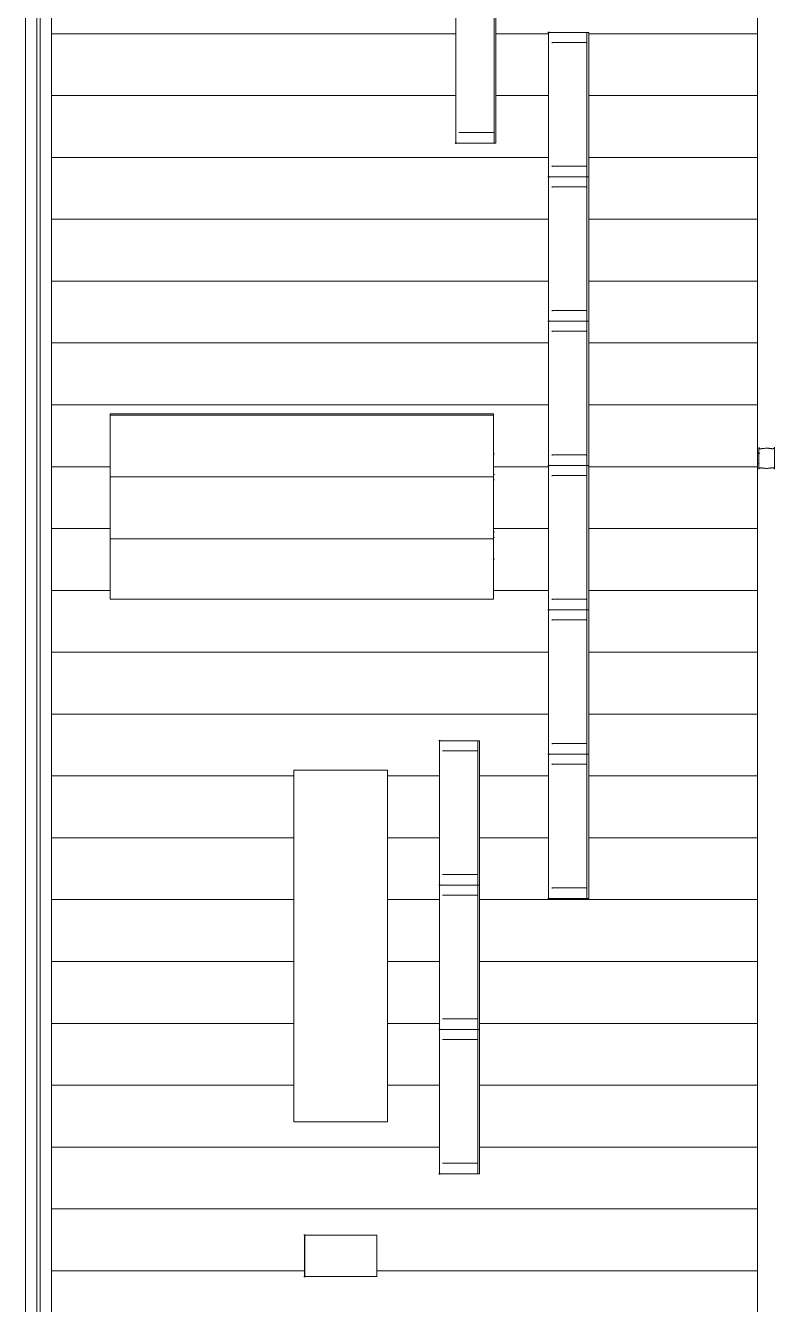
# Model space of a CAD drawing. Header units: millimetres. Extents: x 0 to 1189, y 0 to 841.
# Drawn here: x 546.3 to 619, y 506.7 to 630.7 of the extents above; entities that cross this region are included whole.
import ezdxf

# ---------------------------------------------------------------- set-up
doc = ezdxf.new("R2010")
doc.units = ezdxf.units.MM

msp = doc.modelspace()

# ---------------------------------------------------------------- hatches: boundary and pattern name
h = msp.add_hatch(color=7)
h.dxf.hatch_style = 2
h.paths.add_polyline_path([(597.046912, 630.121733), (596.98335, 630.095296), (596.956912, 630.031733), (596.98335, 629.968171), (597.046912, 629.941733), (597.059912, 629.941733), (597.123475, 629.968171), (597.149912, 630.031733), (597.123475, 630.095296), (597.059912, 630.121733)])
h = msp.add_hatch(color=7)
h.dxf.hatch_style = 2
h.paths.add_polyline_path([(588.052898, 619.220717), (588.116461, 619.247154), (588.142899, 619.310717), (588.116461, 619.374279), (588.052898, 619.400717), (588.039898, 619.400717), (587.976336, 619.374279), (587.949898, 619.310717), (587.976336, 619.247154), (588.039898, 619.220717)])
h = msp.add_hatch(color=7)
h.dxf.hatch_style = 2
h.paths.add_polyline_path([(597.046912, 616.121712), (596.98335, 616.095274), (596.956912, 616.031712), (596.98335, 615.968149), (597.046912, 615.941712), (597.059912, 615.941712), (597.123475, 615.968149), (597.149912, 616.031712), (597.123475, 616.095274), (597.059912, 616.121712)])
h = msp.add_hatch(color=7)
h.dxf.hatch_style = 2
h.paths.add_polyline_path([(597.059912, 615.941712), (597.123475, 615.968149), (597.149912, 616.031712), (597.123475, 616.095274), (597.059912, 616.121712), (597.046912, 616.121712), (596.98335, 616.095274), (596.956912, 616.031712), (596.98335, 615.968149), (597.046912, 615.941712)])
h = msp.add_hatch(color=7)
h.dxf.hatch_style = 2
h.paths.add_polyline_path([(597.046912, 602.121691), (596.98335, 602.095253), (596.956912, 602.03169), (596.98335, 601.968128), (597.046912, 601.94169), (597.059912, 601.94169), (597.123475, 601.968128), (597.149912, 602.03169), (597.123475, 602.095253), (597.059912, 602.121691)])
h = msp.add_hatch(color=7)
h.dxf.hatch_style = 2
h.paths.add_polyline_path([(597.059912, 601.94169), (597.123475, 601.968128), (597.149912, 602.03169), (597.123475, 602.095253), (597.059912, 602.121691), (597.046912, 602.121691), (596.98335, 602.095253), (596.956912, 602.03169), (596.98335, 601.968128), (597.046912, 601.94169)])
h = msp.add_hatch(color=7)
h.dxf.hatch_style = 2
h.paths.add_polyline_path([(617.439943, 589.321671), (617.376381, 589.295234), (617.349943, 589.231671), (617.376381, 589.168108), (617.439943, 589.141671), (617.452943, 589.141671), (617.516506, 589.168108), (617.542943, 589.231671), (617.516506, 589.295234), (617.452943, 589.321671)])
h = msp.add_hatch(color=7)
h.dxf.hatch_style = 2
h.paths.add_polyline_path([(597.059912, 587.941669), (597.123475, 587.968106), (597.149912, 588.031669), (597.123475, 588.095232), (597.059912, 588.121669), (597.046912, 588.121669), (596.98335, 588.095232), (596.956912, 588.031669), (596.98335, 587.968106), (597.046912, 587.941669)])
h = msp.add_hatch(color=7)
h.dxf.hatch_style = 2
h.paths.add_polyline_path([(597.046912, 588.121669), (596.98335, 588.095232), (596.956912, 588.031669), (596.98335, 587.968106), (597.046912, 587.941669), (597.059912, 587.941669), (597.123475, 587.968106), (597.149912, 588.031669), (597.123475, 588.095232), (597.059912, 588.121669)])
h = msp.add_hatch(color=7)
h.dxf.hatch_style = 2
h.paths.add_polyline_path([(597.046912, 574.121648), (596.98335, 574.09521), (596.956912, 574.031648), (596.98335, 573.968085), (597.046912, 573.941648), (597.059912, 573.941648), (597.123475, 573.968085), (597.149912, 574.031648), (597.123475, 574.09521), (597.059912, 574.121648)])
h = msp.add_hatch(color=7)
h.dxf.hatch_style = 2
h.paths.add_polyline_path([(597.059912, 573.941648), (597.123475, 573.968085), (597.149912, 574.031648), (597.123475, 574.09521), (597.059912, 574.121648), (597.046912, 574.121648), (596.98335, 574.09521), (596.956912, 574.031648), (596.98335, 573.968085), (597.046912, 573.941648)])
h = msp.add_hatch(color=7)
h.dxf.hatch_style = 2
h.paths.add_polyline_path([(586.453896, 561.426628), (586.390333, 561.400191), (586.363896, 561.336628), (586.390333, 561.273066), (586.453896, 561.246628), (586.466896, 561.246628), (586.530459, 561.273066), (586.556896, 561.336628), (586.530459, 561.400191), (586.466896, 561.426628)])
h = msp.add_hatch(color=7)
h.dxf.hatch_style = 2
h.paths.add_polyline_path([(597.046912, 560.121626), (596.98335, 560.095189), (596.956912, 560.031626), (596.98335, 559.968064), (597.046912, 559.941626), (597.059912, 559.941626), (597.123475, 559.968064), (597.149912, 560.031626), (597.123475, 560.095189), (597.059912, 560.121626)])
h = msp.add_hatch(color=7)
h.dxf.hatch_style = 2
h.paths.add_polyline_path([(597.059912, 559.941626), (597.123475, 559.968064), (597.149912, 560.031626), (597.123475, 560.095189), (597.059912, 560.121626), (597.046912, 560.121626), (596.98335, 560.095189), (596.956912, 560.031626), (596.98335, 559.968064), (597.046912, 559.941626)])
h = msp.add_hatch(color=7)
h.dxf.hatch_style = 2
h.paths.add_polyline_path([(586.453896, 547.426607), (586.390333, 547.400169), (586.363896, 547.336607), (586.390333, 547.273044), (586.453896, 547.246607), (586.466896, 547.246607), (586.530459, 547.273044), (586.556896, 547.336607), (586.530459, 547.400169), (586.466896, 547.426607)])
h = msp.add_hatch(color=7)
h.dxf.hatch_style = 2
h.paths.add_polyline_path([(586.466896, 547.246607), (586.530459, 547.273044), (586.556896, 547.336607), (586.530459, 547.400169), (586.466896, 547.426607), (586.453896, 547.426607), (586.390333, 547.400169), (586.363896, 547.336607), (586.390333, 547.273044), (586.453896, 547.246607)])
h = msp.add_hatch(color=7)
h.dxf.hatch_style = 2
h.paths.add_polyline_path([(597.059912, 545.941605), (597.123475, 545.968042), (597.149912, 546.031605), (597.123475, 546.095168), (597.059912, 546.121605), (597.046912, 546.121605), (596.98335, 546.095168), (596.956912, 546.031605), (596.98335, 545.968042), (597.046912, 545.941605)])
h = msp.add_hatch(color=7)
h.dxf.hatch_style = 2
h.paths.add_polyline_path([(586.453896, 533.426586), (586.390333, 533.400148), (586.363896, 533.336586), (586.390333, 533.273023), (586.453896, 533.246585), (586.466896, 533.246585), (586.530459, 533.273023), (586.556896, 533.336586), (586.530459, 533.400148), (586.466896, 533.426586)])
h = msp.add_hatch(color=7)
h.dxf.hatch_style = 2
h.paths.add_polyline_path([(586.466896, 533.246585), (586.530459, 533.273023), (586.556896, 533.336586), (586.530459, 533.400148), (586.466896, 533.426586), (586.453896, 533.426586), (586.390333, 533.400148), (586.363896, 533.336586), (586.390333, 533.273023), (586.453896, 533.246585)])
h = msp.add_hatch(color=7)
h.dxf.hatch_style = 2
h.paths.add_polyline_path([(586.466896, 519.246564), (586.530459, 519.273002), (586.556896, 519.336564), (586.530459, 519.400127), (586.466896, 519.426564), (586.453896, 519.426564), (586.390333, 519.400127), (586.363896, 519.336564), (586.390333, 519.273002), (586.453896, 519.246564)])
h = msp.add_hatch(color=7)
h.dxf.hatch_style = 2
h.paths.add_polyline_path([(573.372876, 513.461555), (573.309313, 513.435118), (573.282876, 513.371555), (573.309313, 513.307992), (573.372876, 513.281555), (573.382876, 513.281555), (573.446439, 513.307992), (573.472876, 513.371555), (573.446439, 513.435118), (573.382876, 513.461555)])
h = msp.add_hatch(color=7)
h.dxf.hatch_style = 2
h.paths.add_polyline_path([(573.382876, 509.281549), (573.446439, 509.307986), (573.472876, 509.371549), (573.446439, 509.435111), (573.382876, 509.461549), (573.372876, 509.461549), (573.309313, 509.435111), (573.282876, 509.371549), (573.309313, 509.307986), (573.372876, 509.281549)])

# ---------------------------------------------------------------- linework, layer by layer
at = {"color": 7, "lineweight": 0}
for points in [[(546.301835, 724.509878), (546.301835, 466.837484)], [(547.381836, 724.509878), (547.381836, 466.837484)], [(547.721837, 466.837484), (547.721837, 724.509878)], [(548.802838, 724.509878), (548.802838, 466.837484)], [(617.326943, 497.578531), (617.326943, 724.509878)], [(588.039898, 619.310717), (588.039898, 633.310738)], [(591.752904, 633.310738), (591.752904, 619.310717)], [(591.931904, 619.310717), (591.931904, 633.310738)], [(588.039898, 629.921733), (548.802838, 629.921733)], [(597.046912, 629.921733), (591.931904, 629.921733)], [(597.046912, 616.031712), (597.046912, 630.031733)], [(597.218912, 630.031733), (597.059912, 630.031733)], [(597.218912, 630.031733), (597.311913, 630.031733)], [(597.311913, 630.031733), (597.389913, 630.031733)], [(600.761918, 629.058732), (597.352913, 629.058732)], [(597.352913, 629.046732), (597.414913, 629.046732)], [(597.389913, 630.031733), (600.720918, 630.031733)], [(600.695918, 629.046732), (600.761918, 629.046732)], [(600.720918, 630.031733), (600.751918, 630.031733)], [(600.759918, 630.031733), (600.759918, 616.031712)], [(600.910918, 630.031733), (600.759918, 630.031733)], [(600.910918, 630.031733), (600.938918, 630.031733)], [(600.938918, 616.031712), (600.938918, 630.031733)], [(617.326943, 629.921733), (600.938918, 629.921733)], [(588.039898, 623.921724), (548.802838, 623.921724)], [(597.046912, 623.921724), (591.931904, 623.921724)], [(617.326943, 623.921724), (600.938918, 623.921724)], [(591.754904, 620.337718), (588.345899, 620.337718)], [(588.345899, 620.325718), (588.407899, 620.325718)], [(591.688904, 620.325718), (591.754904, 620.325718)], [(588.052898, 619.310717), (588.211899, 619.310717)], [(588.304899, 619.310717), (588.211899, 619.310717)], [(588.382899, 619.310717), (588.304899, 619.310717)], [(591.713904, 619.310717), (588.382899, 619.310717)], [(591.744904, 619.310717), (591.713904, 619.310717)], [(591.752904, 619.310717), (591.904904, 619.310717)], [(591.931904, 619.310717), (591.904904, 619.310717)], [(597.046912, 617.921715), (548.802838, 617.921715)], [(617.326943, 617.921715), (600.938918, 617.921715)], [(600.760918, 617.058713), (597.352913, 617.058713)], [(597.352913, 617.046713), (597.414913, 617.046713)], [(600.695918, 617.046713), (600.760918, 617.046713)], [(597.046912, 602.03169), (597.046912, 616.031712)], [(597.218912, 616.031712), (597.059912, 616.031712)], [(597.059912, 616.031712), (597.218912, 616.031712)], [(597.218912, 616.031712), (597.311913, 616.031712)], [(597.311913, 616.031712), (597.218912, 616.031712)], [(597.311913, 616.031712), (597.389913, 616.031712)], [(597.389913, 616.031712), (597.311913, 616.031712)], [(597.389913, 616.031712), (600.720918, 616.031712)], [(600.720918, 616.031712), (597.389913, 616.031712)], [(600.720918, 616.031712), (600.751918, 616.031712)], [(600.751918, 616.031712), (600.720918, 616.031712)], [(600.759918, 616.031712), (600.759918, 602.03169)], [(600.910918, 616.031712), (600.759918, 616.031712)], [(600.759918, 616.031712), (600.910918, 616.031712)], [(600.910918, 616.031712), (600.938918, 616.031712)], [(600.938918, 616.031712), (600.910918, 616.031712)], [(600.938918, 602.03169), (600.938918, 616.031712)], [(600.761918, 615.05871), (597.352913, 615.05871)], [(597.352913, 615.04671), (597.414913, 615.04671)], [(600.695918, 615.04671), (600.761918, 615.04671)], [(597.046912, 611.921706), (548.802838, 611.921706)], [(617.326943, 611.921706), (600.938918, 611.921706)], [(597.046912, 605.921696), (548.802838, 605.921696)], [(617.326943, 605.921696), (600.938918, 605.921696)], [(600.760918, 603.058692), (597.352913, 603.058692)], [(597.352913, 603.046692), (597.414913, 603.046692)], [(600.695918, 603.046692), (600.760918, 603.046692)], [(597.046912, 588.031669), (597.046912, 602.03169)], [(597.218912, 602.03169), (597.059912, 602.03169)], [(597.059912, 602.03169), (597.218912, 602.03169)], [(597.218912, 602.03169), (597.311913, 602.03169)], [(597.311913, 602.03169), (597.218912, 602.03169)], [(597.311913, 602.03169), (597.389913, 602.03169)], [(597.389913, 602.03169), (597.311913, 602.03169)], [(597.389913, 602.03169), (600.720918, 602.03169)], [(600.720918, 602.03169), (597.389913, 602.03169)], [(600.720918, 602.03169), (600.751918, 602.03169)], [(600.751918, 602.03169), (600.720918, 602.03169)], [(600.759918, 602.03169), (600.759918, 588.031669)], [(600.910918, 602.03169), (600.759918, 602.03169)], [(600.759918, 602.03169), (600.910918, 602.03169)], [(600.910918, 602.03169), (600.938918, 602.03169)], [(600.938918, 602.03169), (600.910918, 602.03169)], [(600.938918, 588.031669), (600.938918, 602.03169)], [(600.761918, 601.058689), (597.352913, 601.058689)], [(597.352913, 601.046689), (597.414913, 601.046689)], [(600.695918, 601.046689), (600.761918, 601.046689)], [(597.046912, 599.921687), (548.802838, 599.921687)], [(617.326943, 599.921687), (600.938918, 599.921687)], [(597.046912, 593.921678), (548.802838, 593.921678)], [(554.518847, 593.060677), (591.705904, 593.060677)], [(554.518847, 593.060677), (554.518847, 575.060649)], [(591.705904, 575.060649), (591.705904, 593.060677)], [(617.326943, 593.921678), (600.938918, 593.921678)], [(591.705904, 592.931677), (554.518847, 592.931677)], [(617.333943, 589.231671), (617.386943, 589.231671)], [(617.386943, 589.231671), (617.439943, 589.231671)], [(617.450943, 589.793672), (617.461943, 589.733672)], [(617.453943, 588.73167), (617.450943, 589.793672)], [(617.461943, 589.733672), (617.496943, 589.689672)], [(617.496943, 589.689672), (617.522943, 589.674672)], [(617.522943, 589.674672), (617.555943, 589.665672)], [(617.555943, 589.665672), (617.574944, 589.662672)], [(617.574944, 589.662672), (617.594944, 589.660672)], [(617.594944, 589.660672), (617.616944, 589.660672)], [(617.616944, 589.660672), (617.639944, 589.660672)], [(617.639944, 589.660672), (617.663944, 589.661672)], [(617.663944, 589.661672), (617.688944, 589.663672)], [(617.688944, 589.663672), (617.714944, 589.666672)], [(617.714944, 589.666672), (617.742944, 589.669672)], [(617.742944, 589.669672), (617.770944, 589.673672)], [(617.770944, 589.673672), (617.799944, 589.677672)], [(617.799944, 589.677672), (617.829944, 589.681672)], [(617.829944, 589.681672), (617.860944, 589.685672)], [(617.860944, 589.685672), (617.892944, 589.688672)], [(617.892944, 589.688672), (617.924944, 589.692672)], [(617.924944, 589.692672), (617.957944, 589.696672)], [(617.957944, 589.696672), (617.991944, 589.699672)], [(617.991944, 589.699672), (618.060944, 589.704672)], [(618.060944, 589.704672), (618.130944, 589.708672)], [(618.130944, 589.708672), (618.271945, 589.708672)], [(618.271945, 589.708672), (618.341945, 589.705672)], [(618.341945, 589.705672), (618.409945, 589.700672)], [(618.409945, 589.700672), (618.443945, 589.697672)], [(618.443945, 589.697672), (618.476945, 589.694672)], [(618.476945, 589.694672), (618.508945, 589.690672)], [(618.508945, 589.690672), (618.540945, 589.687672)], [(618.540945, 589.687672), (618.571945, 589.683672)], [(618.571945, 589.683672), (618.601945, 589.679672)], [(618.601945, 589.679672), (618.631945, 589.675672)], [(618.631945, 589.675672), (618.659945, 589.672672)], [(618.659945, 589.672672), (618.686945, 589.669672)], [(618.686945, 589.669672), (618.713945, 589.667672)], [(618.713945, 589.667672), (618.738945, 589.665672)], [(618.738945, 589.665672), (618.762945, 589.664672)], [(618.762945, 589.664672), (618.785945, 589.664672)], [(618.785945, 589.664672), (618.806945, 589.664672)], [(618.806945, 589.664672), (618.827945, 589.666672)], [(618.827945, 589.666672), (618.845945, 589.669672)], [(618.845945, 589.669672), (618.878946, 589.679672)], [(618.878946, 589.679672), (618.905946, 589.693672)], [(618.905946, 589.693672), (618.939946, 589.738672)], [(618.939946, 589.738672), (618.950946, 589.798672)], [(618.950946, 589.798672), (618.953946, 588.73667)], [(591.705904, 589.160671), (591.785904, 589.160671)], [(597.046912, 574.031648), (597.046912, 588.031669)], [(597.059912, 588.031669), (597.218912, 588.031669)], [(597.218912, 588.031669), (597.059912, 588.031669)], [(597.311913, 588.031669), (597.218912, 588.031669)], [(597.218912, 588.031669), (597.311913, 588.031669)], [(597.389913, 588.031669), (597.311913, 588.031669)], [(597.311913, 588.031669), (597.389913, 588.031669)], [(600.760918, 589.058671), (597.352913, 589.058671)], [(597.352913, 589.046671), (597.414913, 589.046671)], [(600.720918, 588.031669), (597.389913, 588.031669)], [(597.389913, 588.031669), (600.720918, 588.031669)], [(600.695918, 589.046671), (600.760918, 589.046671)], [(600.751918, 588.031669), (600.720918, 588.031669)], [(600.720918, 588.031669), (600.751918, 588.031669)], [(600.759918, 588.031669), (600.910918, 588.031669)], [(600.759918, 588.031669), (600.759918, 574.031648)], [(600.910918, 588.031669), (600.759918, 588.031669)], [(600.938918, 588.031669), (600.910918, 588.031669)], [(600.910918, 588.031669), (600.938918, 588.031669)], [(600.938918, 574.031648), (600.938918, 588.031669)], [(617.358943, 588.231669), (617.326943, 588.231669)], [(617.412943, 588.231669), (617.358943, 588.231669)], [(617.455943, 588.231669), (617.412943, 588.231669)], [(617.456943, 587.669669), (617.453943, 588.73167)], [(618.953946, 588.73667), (618.956946, 587.674669)], [(554.518847, 587.921669), (548.802838, 587.921669)], [(591.705904, 586.931667), (554.518847, 586.931667)], [(597.046912, 587.921669), (591.705904, 587.921669)], [(591.705904, 587.160668), (591.785904, 587.160668)], [(600.761918, 587.058668), (597.352913, 587.058668)], [(597.352913, 587.046668), (597.414913, 587.046668)], [(600.695918, 587.046668), (600.761918, 587.046668)], [(617.326943, 587.921669), (600.938918, 587.921669)], [(617.467943, 587.729669), (617.456943, 587.669669)], [(617.502943, 587.774669), (617.467943, 587.729669)], [(617.528943, 587.788669), (617.502943, 587.774669)], [(617.561943, 587.798669), (617.528943, 587.788669)], [(617.580944, 587.801669), (617.561943, 587.798669)], [(617.600944, 587.803669), (617.580944, 587.801669)], [(617.621944, 587.804669), (617.600944, 587.803669)], [(617.644944, 587.803669), (617.621944, 587.804669)], [(617.668944, 587.802669), (617.644944, 587.803669)], [(617.694944, 587.800669), (617.668944, 587.802669)], [(617.720944, 587.798669), (617.694944, 587.800669)], [(617.747944, 587.795669), (617.720944, 587.798669)], [(617.776944, 587.792669), (617.747944, 587.795669)], [(617.805944, 587.788669), (617.776944, 587.792669)], [(617.835944, 587.784669), (617.805944, 587.788669)], [(617.866944, 587.780669), (617.835944, 587.784669)], [(617.898944, 587.777669), (617.866944, 587.780669)], [(617.930944, 587.773669), (617.898944, 587.777669)], [(617.963944, 587.770669), (617.930944, 587.773669)], [(617.997944, 587.767669), (617.963944, 587.770669)], [(618.066944, 587.762669), (617.997944, 587.767669)], [(618.135944, 587.759669), (618.066944, 587.762669)], [(618.277945, 587.759669), (618.135944, 587.759669)], [(618.347945, 587.763669), (618.277945, 587.759669)], [(618.415945, 587.768669), (618.347945, 587.763669)], [(618.449945, 587.771669), (618.415945, 587.768669)], [(618.482945, 587.775669), (618.449945, 587.771669)], [(618.514945, 587.779669), (618.482945, 587.775669)], [(618.546945, 587.783669), (618.514945, 587.779669)], [(618.577945, 587.786669), (618.546945, 587.783669)], [(618.607945, 587.791669), (618.577945, 587.786669)], [(618.636945, 587.794669), (618.607945, 587.791669)], [(618.665945, 587.798669), (618.636945, 587.794669)], [(618.692945, 587.801669), (618.665945, 587.798669)], [(618.718945, 587.804669), (618.692945, 587.801669)], [(618.744945, 587.806669), (618.718945, 587.804669)], [(618.768945, 587.807669), (618.744945, 587.806669)], [(618.790945, 587.807669), (618.768945, 587.807669)], [(618.812945, 587.807669), (618.790945, 587.807669)], [(618.832945, 587.805669), (618.812945, 587.807669)], [(618.851945, 587.802669), (618.832945, 587.805669)], [(618.884946, 587.793669), (618.851945, 587.802669)], [(618.911946, 587.778669), (618.884946, 587.793669)], [(618.945946, 587.734669), (618.911946, 587.778669)], [(618.956946, 587.674669), (618.945946, 587.734669)], [(591.705904, 586.660667), (591.785904, 586.660667)], [(554.518847, 581.92166), (548.802838, 581.92166)], [(597.046912, 581.92166), (591.705904, 581.92166)], [(617.326943, 581.92166), (600.938918, 581.92166)], [(591.705904, 580.931658), (554.518847, 580.931658)], [(591.705904, 581.560659), (591.785904, 581.560659)], [(591.705904, 581.060658), (591.785904, 581.060658)], [(591.705904, 578.960655), (591.785904, 578.960655)], [(554.518847, 575.921651), (548.802838, 575.921651)], [(597.046912, 575.921651), (591.705904, 575.921651)], [(617.326943, 575.921651), (600.938918, 575.921651)], [(591.705904, 575.060649), (554.518847, 575.060649)], [(600.760918, 575.058649), (597.352913, 575.058649)], [(597.352913, 575.046649), (597.414913, 575.046649)], [(600.695918, 575.046649), (600.760918, 575.046649)], [(597.046912, 560.031626), (597.046912, 574.031648)], [(597.218912, 574.031648), (597.059912, 574.031648)], [(597.059912, 574.031648), (597.218912, 574.031648)], [(597.218912, 574.031648), (597.311913, 574.031648)], [(597.311913, 574.031648), (597.218912, 574.031648)], [(597.311913, 574.031648), (597.389913, 574.031648)], [(597.389913, 574.031648), (597.311913, 574.031648)], [(597.389913, 574.031648), (600.720918, 574.031648)], [(600.720918, 574.031648), (597.389913, 574.031648)], [(600.720918, 574.031648), (600.751918, 574.031648)], [(600.751918, 574.031648), (600.720918, 574.031648)], [(600.759918, 574.031648), (600.759918, 560.031626)], [(600.910918, 574.031648), (600.759918, 574.031648)], [(600.759918, 574.031648), (600.910918, 574.031648)], [(600.910918, 574.031648), (600.938918, 574.031648)], [(600.938918, 574.031648), (600.910918, 574.031648)], [(600.938918, 560.031626), (600.938918, 574.031648)], [(600.761918, 573.058646), (597.352913, 573.058646)], [(597.352913, 573.046646), (597.414913, 573.046646)], [(600.695918, 573.046646), (600.761918, 573.046646)], [(597.046912, 569.921641), (548.802838, 569.921641)], [(617.326943, 569.921641), (600.938918, 569.921641)], [(597.046912, 563.921632), (548.802838, 563.921632)], [(617.326943, 563.921632), (600.938918, 563.921632)], [(586.453896, 547.336607), (586.453896, 561.336628)], [(586.625896, 561.336628), (586.466896, 561.336628)], [(586.625896, 561.336628), (586.718896, 561.336628)], [(586.718896, 561.336628), (586.796896, 561.336628)], [(586.796896, 561.336628), (590.127902, 561.336628)], [(590.127902, 561.336628), (590.158902, 561.336628)], [(590.166902, 561.336628), (590.166902, 547.336607)], [(590.318902, 561.336628), (590.166902, 561.336628)], [(590.318902, 561.336628), (590.345902, 561.336628)], [(590.345902, 547.336607), (590.345902, 561.336628)], [(600.760918, 561.058628), (597.352913, 561.058628)], [(597.352913, 561.046628), (597.414913, 561.046628)], [(600.695918, 561.046628), (600.760918, 561.046628)], [(590.168902, 560.363627), (586.759896, 560.363627)], [(586.759896, 560.351627), (586.821897, 560.351627)], [(590.102902, 560.351627), (590.168902, 560.351627)], [(597.046912, 546.031605), (597.046912, 560.031626)], [(597.218912, 560.031626), (597.059912, 560.031626)], [(597.059912, 560.031626), (597.218912, 560.031626)], [(597.218912, 560.031626), (597.311913, 560.031626)], [(597.311913, 560.031626), (597.218912, 560.031626)], [(597.311913, 560.031626), (597.389913, 560.031626)], [(597.389913, 560.031626), (597.311913, 560.031626)], [(597.389913, 560.031626), (600.720918, 560.031626)], [(600.720918, 560.031626), (597.389913, 560.031626)], [(600.720918, 560.031626), (600.751918, 560.031626)], [(600.751918, 560.031626), (600.720918, 560.031626)], [(600.759918, 560.031626), (600.759918, 546.031605)], [(600.910918, 560.031626), (600.759918, 560.031626)], [(600.759918, 560.031626), (600.910918, 560.031626)], [(600.910918, 560.031626), (600.938918, 560.031626)], [(600.938918, 560.031626), (600.910918, 560.031626)], [(600.938918, 546.031605), (600.938918, 560.031626)], [(581.422888, 558.471624), (572.322874, 558.471624)], [(572.322874, 558.471624), (572.322874, 524.371572)], [(581.422888, 524.371572), (581.422888, 558.471624)], [(600.761918, 559.058625), (597.352913, 559.058625)], [(597.352913, 559.046625), (597.414913, 559.046625)], [(600.695918, 559.046625), (600.761918, 559.046625)], [(572.322874, 557.921623), (548.802838, 557.921623)], [(586.453896, 557.921623), (581.422888, 557.921623)], [(597.046912, 557.921623), (590.345902, 557.921623)], [(617.326943, 557.921623), (600.938918, 557.921623)], [(572.322874, 551.921614), (548.802838, 551.921614)], [(586.453896, 551.921614), (581.422888, 551.921614)], [(597.046912, 551.921614), (590.345902, 551.921614)], [(617.326943, 551.921614), (600.938918, 551.921614)], [(590.168902, 548.363608), (586.759896, 548.363608)], [(586.759896, 548.351608), (586.821897, 548.351608)], [(590.102902, 548.351608), (590.168902, 548.351608)], [(586.453896, 533.336586), (586.453896, 547.336607)], [(586.625896, 547.336607), (586.466896, 547.336607)], [(586.466896, 547.336607), (586.625896, 547.336607)], [(586.625896, 547.336607), (586.718896, 547.336607)], [(586.718896, 547.336607), (586.625896, 547.336607)], [(586.718896, 547.336607), (586.796896, 547.336607)], [(586.796896, 547.336607), (586.718896, 547.336607)], [(586.796896, 547.336607), (590.127902, 547.336607)], [(590.127902, 547.336607), (586.796896, 547.336607)], [(590.127902, 547.336607), (590.158902, 547.336607)], [(590.158902, 547.336607), (590.127902, 547.336607)], [(590.166902, 547.336607), (590.166902, 533.336586)], [(590.318902, 547.336607), (590.166902, 547.336607)], [(590.166902, 547.336607), (590.318902, 547.336607)], [(590.318902, 547.336607), (590.345902, 547.336607)], [(590.345902, 547.336607), (590.318902, 547.336607)], [(590.345902, 533.336586), (590.345902, 547.336607)], [(600.760918, 547.058606), (597.352913, 547.058606)], [(572.322874, 545.921605), (548.802838, 545.921605)], [(586.453896, 545.921605), (581.422888, 545.921605)], [(590.168902, 546.363605), (586.759896, 546.363605)], [(586.759896, 546.351605), (586.821897, 546.351605)], [(590.102902, 546.351605), (590.168902, 546.351605)], [(617.326943, 545.921605), (590.345902, 545.921605)], [(597.059912, 546.031605), (597.218912, 546.031605)], [(597.311913, 546.031605), (597.218912, 546.031605)], [(597.389913, 546.031605), (597.311913, 546.031605)], [(597.352913, 547.046606), (597.414913, 547.046606)], [(600.720918, 546.031605), (597.389913, 546.031605)], [(600.695918, 547.046606), (600.760918, 547.046606)], [(600.751918, 546.031605), (600.720918, 546.031605)], [(600.759918, 546.031605), (600.910918, 546.031605)], [(600.938918, 546.031605), (600.910918, 546.031605)], [(572.322874, 539.921596), (548.802838, 539.921596)], [(586.453896, 539.921596), (581.422888, 539.921596)], [(617.326943, 539.921596), (590.345902, 539.921596)], [(572.322874, 533.921586), (548.802838, 533.921586)], [(586.453896, 533.921586), (581.422888, 533.921586)], [(590.168902, 534.363587), (586.759896, 534.363587)], [(586.759896, 534.351587), (586.821897, 534.351587)], [(590.102902, 534.351587), (590.168902, 534.351587)], [(617.326943, 533.921586), (590.345902, 533.921586)], [(586.453896, 519.336564), (586.453896, 533.336586)], [(586.625896, 533.336586), (586.466896, 533.336586)], [(586.466896, 533.336586), (586.625896, 533.336586)], [(586.625896, 533.336586), (586.718896, 533.336586)], [(586.718896, 533.336586), (586.625896, 533.336586)], [(586.718896, 533.336586), (586.796896, 533.336586)], [(586.796896, 533.336586), (586.718896, 533.336586)], [(590.168902, 532.363584), (586.759896, 532.363584)], [(586.759896, 532.351584), (586.821897, 532.351584)], [(586.796896, 533.336586), (590.127902, 533.336586)], [(590.127902, 533.336586), (586.796896, 533.336586)], [(590.102902, 532.351584), (590.168902, 532.351584)], [(590.127902, 533.336586), (590.158902, 533.336586)], [(590.158902, 533.336586), (590.127902, 533.336586)], [(590.166902, 533.336586), (590.166902, 519.336564)], [(590.318902, 533.336586), (590.166902, 533.336586)], [(590.166902, 533.336586), (590.318902, 533.336586)], [(590.318902, 533.336586), (590.345902, 533.336586)], [(590.345902, 533.336586), (590.318902, 533.336586)], [(590.345902, 519.336564), (590.345902, 533.336586)], [(572.322874, 527.921577), (548.802838, 527.921577)], [(586.453896, 527.921577), (581.422888, 527.921577)], [(617.326943, 527.921577), (590.345902, 527.921577)], [(572.322874, 524.371572), (581.422888, 524.371572)], [(586.453896, 521.921568), (548.802838, 521.921568)], [(617.326943, 521.921568), (590.345902, 521.921568)], [(590.168902, 520.363566), (586.759896, 520.363566)], [(586.759896, 520.351566), (586.821897, 520.351566)], [(590.102902, 520.351566), (590.168902, 520.351566)], [(586.466896, 519.336564), (586.625896, 519.336564)], [(586.718896, 519.336564), (586.625896, 519.336564)], [(586.796896, 519.336564), (586.718896, 519.336564)], [(590.127902, 519.336564), (586.796896, 519.336564)], [(590.158902, 519.336564), (590.127902, 519.336564)], [(590.166902, 519.336564), (590.318902, 519.336564)], [(590.345902, 519.336564), (590.318902, 519.336564)], [(617.326943, 515.921559), (548.802838, 515.921559)], [(573.372876, 513.381555), (580.382887, 513.381555)], [(573.372876, 509.361549), (573.372876, 513.381555)], [(580.372887, 513.371555), (573.382876, 513.371555)], [(573.382876, 509.371549), (573.382876, 513.371555)], [(580.372887, 509.371549), (580.372887, 513.371555)], [(580.382887, 513.381555), (580.382887, 509.361549)], [(573.372876, 509.92155), (548.802838, 509.92155)], [(617.326943, 509.92155), (580.372887, 509.92155)], [(580.382887, 509.361549), (573.372876, 509.361549)], [(573.382876, 509.371549), (580.372887, 509.371549)]]:
    msp.add_lwpolyline(points, dxfattribs=at)

doc.saveas('drawing.dxf')
